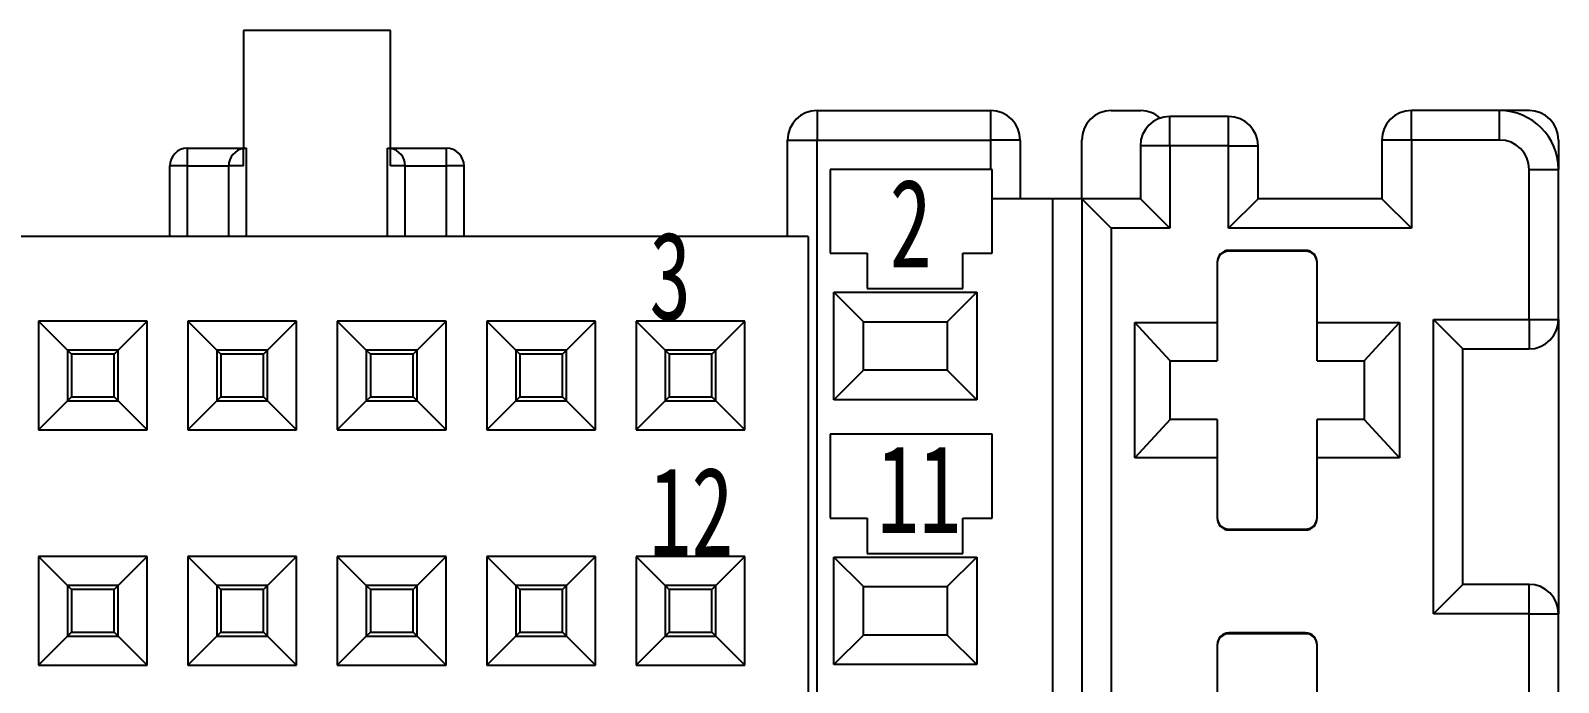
# Model space of a CAD drawing. Header units: inches. Extents: x 47316 to 59086, y 3141 to 11743.
# Drawn here: x 50694.24 to 50733.19, y 5830 to 5846.62 of the extents above; entities that cross this region are included whole.
import ezdxf

# ---------------------------------------------------------------- set-up
doc = ezdxf.new("R2010")
doc.units = ezdxf.units.IN
doc.header["$MEASUREMENT"] = 0
doc.layers.add('_BLACK_HOLE', color=7, linetype='Continuous')
doc.styles.get("Standard").update_dxf_attribs({"font": ''})
doc.styles.get('Standard').set_extended_font_data('SimSun')

msp = doc.modelspace()

# ---------------------------------------------------------------- linework, layer by layer
at = {"layer": '_BLACK_HOLE', "color": 0, "lineweight": -3, "ltscale": 0.0625}
msp.add_line((50703.412, 5846.619), (50699.662, 5846.619), dxfattribs=at)
at = {"layer": '_BLACK_HOLE', "color": 0, "lineweight": -3, "ltscale": 0.05}
for p, q in [((50699.662, 5846.619), (50699.662, 5843.619)), ((50703.412, 5843.619), (50703.412, 5846.619)), ((50732.437, 5828.754), (50732.437, 5831.754)), ((50733.187, 5828.754), (50733.187, 5831.754))]:
    msp.add_line(p, q, dxfattribs=at)
at = {"layer": '_BLACK_HOLE', "color": 0, "lineweight": -3, "ltscale": 0.0125}
for p, q in [((50714.287, 5844.579), (50714.287, 5843.829)), ((50718.712, 5844.579), (50718.712, 5843.829)), ((50721.787, 5844.579), (50722.537, 5844.579)), ((50723.278, 5843.679), (50723.278, 5844.429)), ((50724.778, 5843.679), (50724.778, 5844.429)), ((50729.437, 5843.829), (50729.437, 5844.579)), ((50731.687, 5843.829), (50731.687, 5844.579)), ((50713.537, 5843.829), (50714.287, 5843.829)), ((50718.712, 5843.829), (50718.712, 5843.079)), ((50719.462, 5843.829), (50718.712, 5843.829)), ((50723.278, 5843.679), (50722.528, 5843.679)), ((50724.778, 5843.679), (50725.528, 5843.679)), ((50729.437, 5843.829), (50728.687, 5843.829)), ((50718.749, 5842.329), (50718.749, 5843.079)), ((50732.437, 5843.079), (50733.187, 5843.079)), ((50721.037, 5842.329), (50720.287, 5842.329)), ((50717.999, 5840.941), (50718.749, 5840.941)), ((50732.437, 5839.254), (50733.187, 5839.254)), ((50732.437, 5839.254), (50732.437, 5838.504)), ((50717.999, 5834.19), (50718.749, 5834.19)), ((50732.437, 5831.754), (50732.437, 5832.504)), ((50732.437, 5831.754), (50733.187, 5831.754))]:
    msp.add_line(p, q, dxfattribs=at)
at = {"layer": '_BLACK_HOLE', "color": 0, "lineweight": -3, "ltscale": 0.07375}
for p, q in [((50714.287, 5844.579), (50718.712, 5844.579)), ((50714.287, 5843.829), (50718.712, 5843.829))]:
    msp.add_line(p, q, dxfattribs=at)
at = {"layer": '_BLACK_HOLE', "color": 0, "lineweight": -3, "ltscale": 0.025}
for p, q in [((50724.778, 5844.429), (50723.278, 5844.429)), ((50719.462, 5843.829), (50719.462, 5842.329)), ((50721.037, 5842.329), (50721.037, 5843.829)), ((50724.778, 5843.679), (50723.278, 5843.679)), ((50728.687, 5843.829), (50728.687, 5842.329)), ((50723.287, 5836.704), (50723.287, 5838.204)), ((50728.237, 5838.204), (50728.237, 5836.704))]:
    msp.add_line(p, q, dxfattribs=at)
at = {"layer": '_BLACK_HOLE', "color": 0, "lineweight": -3, "ltscale": 0.0375}
for p, q in [((50731.687, 5844.579), (50729.437, 5844.579)), ((50699.737, 5841.369), (50699.737, 5843.619)), ((50703.337, 5841.369), (50703.337, 5843.619)), ((50731.687, 5843.829), (50729.437, 5843.829)), ((50729.437, 5843.829), (50729.437, 5841.579))]:
    msp.add_line(p, q, dxfattribs=at)
at = {"layer": '_BLACK_HOLE', "color": 0, "lineweight": -3, "ltscale": 0.012498}
msp.add_line((50732.437, 5844.579), (50731.687, 5844.579), dxfattribs=at)
at = {"layer": '_BLACK_HOLE', "color": 0, "lineweight": -3, "ltscale": 0.02375}
for p, q in [((50698.237, 5843.619), (50699.662, 5843.619)), ((50703.412, 5843.619), (50704.837, 5843.619))]:
    msp.add_line(p, q, dxfattribs=at)
at = {"layer": '_BLACK_HOLE', "color": 0, "lineweight": -3, "ltscale": 0.0075}
for p, q in [((50698.237, 5843.169), (50698.237, 5843.619)), ((50699.662, 5843.169), (50699.662, 5843.619)), ((50703.412, 5843.169), (50703.412, 5843.619)), ((50704.837, 5843.169), (50704.837, 5843.619)), ((50698.237, 5843.169), (50697.787, 5843.169)), ((50705.287, 5843.169), (50704.837, 5843.169))]:
    msp.add_line(p, q, dxfattribs=at)
at = {"layer": '_BLACK_HOLE', "color": 0, "lineweight": -3, "ltscale": 0.00125}
for p, q in [((50699.662, 5843.619), (50699.737, 5843.619)), ((50703.337, 5843.619), (50703.412, 5843.619))]:
    msp.add_line(p, q, dxfattribs=at)
at = {"layer": '_BLACK_HOLE', "color": 0, "lineweight": -3, "ltscale": 0.041}
msp.add_line((50713.537, 5841.369), (50713.537, 5843.829), dxfattribs=at)
at = {"layer": '_BLACK_HOLE', "color": 0, "lineweight": -3}
for p, q in [((50714.287, 5807.979), (50714.287, 5843.829)), ((50720.287, 5842.329), (50720.287, 5807.979)), ((50721.037, 5842.329), (50721.037, 5805.579)), ((50721.788, 5841.579), (50721.788, 5805.579)), ((50714.062, 5841.369), (50714.062, 5807.979))]:
    msp.add_line(p, q, dxfattribs=at)
at = {"layer": '_BLACK_HOLE', "color": 0, "lineweight": -3, "ltscale": 0.022501}
for p, q in [((50722.528, 5843.679), (50722.528, 5842.329)), ((50725.528, 5842.329), (50725.528, 5843.679))]:
    msp.add_line(p, q, dxfattribs=at)
at = {"layer": '_BLACK_HOLE', "color": 0, "lineweight": -3, "ltscale": 0.035001}
for p, q in [((50723.278, 5843.679), (50723.278, 5841.579)), ((50724.778, 5841.579), (50724.778, 5843.679)), ((50727.037, 5839.179), (50729.137, 5839.179)), ((50729.137, 5835.729), (50727.037, 5835.729))]:
    msp.add_line(p, q, dxfattribs=at)
at = {"layer": '_BLACK_HOLE', "color": 0, "lineweight": -3, "ltscale": 0.012499}
msp.add_line((50733.187, 5843.829), (50733.187, 5843.079), dxfattribs=at)
at = {"layer": '_BLACK_HOLE', "color": 0, "lineweight": -3, "ltscale": 0.03}
for p, q in [((50697.787, 5841.369), (50697.787, 5843.169)), ((50698.237, 5841.369), (50698.237, 5843.169)), ((50699.287, 5841.369), (50699.287, 5843.169)), ((50703.787, 5841.369), (50703.787, 5843.169)), ((50704.837, 5841.369), (50704.837, 5843.169)), ((50705.287, 5841.369), (50705.287, 5843.169))]:
    msp.add_line(p, q, dxfattribs=at)
at = {"layer": '_BLACK_HOLE', "color": 0, "lineweight": -3, "ltscale": 0.0175}
for p, q in [((50698.237, 5843.169), (50699.287, 5843.169)), ((50703.787, 5843.169), (50704.837, 5843.169))]:
    msp.add_line(p, q, dxfattribs=at)
at = {"layer": '_BLACK_HOLE', "color": 0, "lineweight": -3, "ltscale": 0.00625}
for p, q in [((50699.662, 5843.169), (50699.287, 5843.169)), ((50703.787, 5843.169), (50703.412, 5843.169))]:
    msp.add_line(p, q, dxfattribs=at)
at = {"layer": '_BLACK_HOLE', "color": 0, "lineweight": -3, "ltscale": 0.035625}
for p, q in [((50714.624, 5843.079), (50714.624, 5840.941)), ((50718.749, 5834.19), (50718.749, 5836.328))]:
    msp.add_line(p, q, dxfattribs=at)
at = {"layer": '_BLACK_HOLE', "color": 0, "lineweight": -3, "ltscale": 0.068126}
msp.add_line((50718.712, 5843.079), (50714.624, 5843.079), dxfattribs=at)
at = {"layer": '_BLACK_HOLE', "color": 0, "lineweight": -3, "ltscale": 0.000624084}
msp.add_line((50718.749, 5843.079), (50718.712, 5843.079), dxfattribs=at)
at = {"layer": '_BLACK_HOLE', "color": 0, "lineweight": -3, "ltscale": 0.06375}
for p, q in [((50732.437, 5839.254), (50732.437, 5843.079)), ((50733.187, 5839.254), (50733.187, 5843.079))]:
    msp.add_line(p, q, dxfattribs=at)
at = {"layer": '_BLACK_HOLE', "color": 0, "lineweight": -3, "ltscale": 0.025626}
msp.add_line((50720.287, 5842.329), (50718.749, 5842.329), dxfattribs=at)
at = {"layer": '_BLACK_HOLE', "color": 0, "lineweight": -3, "ltscale": 0.023125}
msp.add_line((50718.749, 5840.941), (50718.749, 5842.329), dxfattribs=at)
at = {"layer": '_BLACK_HOLE', "color": 0, "lineweight": -3, "ltscale": 2.44141e-05}
msp.add_line((50721.037, 5842.329), (50721.038, 5842.329), dxfattribs=at)
at = {"layer": '_BLACK_HOLE', "color": 0, "lineweight": -3, "ltscale": 0.024826}
for p, q in [((50722.528, 5842.329), (50721.038, 5842.329)), ((50723.278, 5841.579), (50721.788, 5841.579))]:
    msp.add_line(p, q, dxfattribs=at)
at = {"layer": '_BLACK_HOLE', "color": 0, "lineweight": -3, "ltscale": 0.017678}
for p, q in [((50721.038, 5842.329), (50721.788, 5841.579)), ((50722.528, 5842.329), (50723.278, 5841.579)), ((50725.528, 5842.329), (50724.778, 5841.579)), ((50728.687, 5842.329), (50729.437, 5841.579)), ((50715.468, 5839.197), (50714.718, 5839.947)), ((50717.606, 5839.197), (50718.356, 5839.947)), ((50730.749, 5838.504), (50729.999, 5839.254)), ((50715.468, 5837.96), (50714.718, 5837.21)), ((50717.606, 5837.96), (50718.356, 5837.21)), ((50715.468, 5832.447), (50714.718, 5833.197)), ((50717.606, 5832.447), (50718.356, 5833.197)), ((50730.749, 5832.504), (50729.999, 5831.754)), ((50715.468, 5831.21), (50714.718, 5830.46)), ((50717.606, 5831.21), (50718.356, 5830.46))]:
    msp.add_line(p, q, dxfattribs=at)
at = {"layer": '_BLACK_HOLE', "color": 0, "lineweight": -3, "ltscale": 0.052649}
msp.add_line((50728.687, 5842.329), (50725.528, 5842.329), dxfattribs=at)
at = {"layer": '_BLACK_HOLE', "color": 0, "lineweight": -3, "ltscale": 0.077649}
msp.add_line((50729.437, 5841.579), (50724.778, 5841.579), dxfattribs=at)
at = {"layer": '_BLACK_HOLE', "color": 0, "lineweight": -3, "ltscale": 0.36875}
msp.add_line((50714.062, 5841.369), (50691.937, 5841.369), dxfattribs=at)
at = {"layer": '_BLACK_HOLE', "color": 0, "lineweight": -3, "ltscale": 0.015625}
for p, q in [((50714.624, 5840.941), (50715.562, 5840.941)), ((50714.624, 5834.191), (50715.562, 5834.191))]:
    msp.add_line(p, q, dxfattribs=at)
at = {"layer": '_BLACK_HOLE', "color": 0, "lineweight": -3, "ltscale": 0.015}
for p, q in [((50715.562, 5840.941), (50715.562, 5840.041)), ((50717.999, 5840.041), (50717.999, 5840.941)), ((50715.562, 5834.191), (50715.562, 5833.291))]:
    msp.add_line(p, q, dxfattribs=at)
at = {"layer": '_BLACK_HOLE', "color": 0, "lineweight": -3, "ltscale": 0.0325}
for p, q in [((50726.737, 5841.016), (50724.787, 5841.016)), ((50726.737, 5840.996), (50724.787, 5840.996)), ((50724.787, 5833.911), (50726.737, 5833.911)), ((50724.787, 5833.891), (50726.737, 5833.891)), ((50726.737, 5831.266), (50724.787, 5831.266)), ((50726.737, 5831.246), (50724.787, 5831.246))]:
    msp.add_line(p, q, dxfattribs=at)
at = {"layer": '_BLACK_HOLE', "color": 0, "lineweight": -3, "ltscale": 0.000331116}
for p, q in [((50724.787, 5841.016), (50724.787, 5840.996)), ((50726.737, 5841.016), (50726.737, 5840.996)), ((50724.787, 5831.266), (50724.787, 5831.246)), ((50726.737, 5831.266), (50726.737, 5831.246))]:
    msp.add_line(p, q, dxfattribs=at)
at = {"layer": '_BLACK_HOLE', "color": 0, "lineweight": -3, "ltscale": 0.025624}
for p, q in [((50724.487, 5840.716), (50724.487, 5839.179)), ((50727.037, 5839.179), (50727.037, 5840.716)), ((50724.487, 5835.729), (50724.487, 5834.191)), ((50727.037, 5834.191), (50727.037, 5835.729)), ((50724.487, 5830.966), (50724.487, 5829.429)), ((50727.037, 5829.429), (50727.037, 5830.966))]:
    msp.add_line(p, q, dxfattribs=at)
at = {"layer": '_BLACK_HOLE', "color": 0, "lineweight": -3, "ltscale": 0.040625}
for p, q in [((50715.562, 5840.041), (50717.999, 5840.041)), ((50729.999, 5839.254), (50732.437, 5839.254)), ((50715.562, 5833.291), (50717.999, 5833.291)), ((50732.437, 5831.754), (50729.999, 5831.754))]:
    msp.add_line(p, q, dxfattribs=at)
at = {"layer": '_BLACK_HOLE', "color": 0, "lineweight": -3, "ltscale": 0.045625}
for p, q in [((50714.718, 5837.21), (50714.718, 5839.947)), ((50718.356, 5839.947), (50718.356, 5837.21)), ((50714.718, 5830.46), (50714.718, 5833.197)), ((50718.356, 5833.197), (50718.356, 5830.46))]:
    msp.add_line(p, q, dxfattribs=at)
at = {"layer": '_BLACK_HOLE', "color": 0, "lineweight": -3, "ltscale": 0.060626}
for p, q in [((50714.718, 5839.947), (50718.356, 5839.947)), ((50718.356, 5837.21), (50714.718, 5837.21)), ((50714.718, 5833.197), (50718.356, 5833.197)), ((50718.356, 5830.46), (50714.718, 5830.46))]:
    msp.add_line(p, q, dxfattribs=at)
at = {"layer": '_BLACK_HOLE', "color": 0, "lineweight": -3, "ltscale": 0.046249}
for p, q in [((50697.209, 5839.216), (50694.434, 5839.216)), ((50708.639, 5839.216), (50705.864, 5839.216)), ((50694.434, 5836.441), (50697.209, 5836.441)), ((50705.864, 5836.441), (50708.639, 5836.441)), ((50697.209, 5833.216), (50694.434, 5833.216)), ((50708.639, 5833.216), (50705.864, 5833.216)), ((50694.434, 5830.441), (50697.209, 5830.441)), ((50705.864, 5830.441), (50708.639, 5830.441))]:
    msp.add_line(p, q, dxfattribs=at)
at = {"layer": '_BLACK_HOLE', "color": 0, "lineweight": -3, "ltscale": 0.04625}
for p, q in [((50694.434, 5839.216), (50694.434, 5836.441)), ((50697.209, 5836.441), (50697.209, 5839.216)), ((50698.244, 5839.216), (50698.244, 5836.441)), ((50701.019, 5836.441), (50701.019, 5839.216)), ((50702.054, 5839.216), (50702.054, 5836.441)), ((50704.829, 5836.441), (50704.829, 5839.216)), ((50705.864, 5839.216), (50705.864, 5836.441)), ((50708.639, 5836.441), (50708.639, 5839.216)), ((50709.674, 5839.216), (50709.674, 5836.441)), ((50712.449, 5836.441), (50712.449, 5839.216)), ((50694.434, 5833.216), (50694.434, 5830.441)), ((50697.209, 5830.441), (50697.209, 5833.216)), ((50698.244, 5833.216), (50698.244, 5830.441)), ((50701.019, 5830.441), (50701.019, 5833.216)), ((50702.054, 5833.216), (50702.054, 5830.441)), ((50704.829, 5830.441), (50704.829, 5833.216)), ((50705.864, 5833.216), (50705.864, 5830.441)), ((50708.639, 5830.441), (50708.639, 5833.216)), ((50709.674, 5833.216), (50709.674, 5830.441)), ((50712.449, 5830.441), (50712.449, 5833.216))]:
    msp.add_line(p, q, dxfattribs=at)
at = {"layer": '_BLACK_HOLE', "color": 0, "lineweight": -3, "ltscale": 0.017424}
for p, q in [((50694.434, 5839.216), (50695.174, 5838.477)), ((50697.209, 5839.216), (50696.47, 5838.477)), ((50698.244, 5839.216), (50698.984, 5838.477)), ((50704.829, 5839.216), (50704.09, 5838.477)), ((50705.864, 5839.216), (50706.604, 5838.477)), ((50708.639, 5839.216), (50707.9, 5838.477)), ((50709.674, 5839.216), (50710.414, 5838.477)), ((50694.434, 5836.441), (50695.174, 5837.18)), ((50697.209, 5836.441), (50696.47, 5837.18)), ((50698.244, 5836.441), (50698.984, 5837.18)), ((50704.829, 5836.441), (50704.09, 5837.18)), ((50705.864, 5836.441), (50706.604, 5837.18)), ((50708.639, 5836.441), (50707.9, 5837.18)), ((50709.674, 5836.441), (50710.414, 5837.18)), ((50694.434, 5833.216), (50695.174, 5832.477)), ((50697.209, 5833.216), (50696.47, 5832.477)), ((50698.244, 5833.216), (50698.984, 5832.477)), ((50704.829, 5833.216), (50704.09, 5832.477)), ((50705.864, 5833.216), (50706.604, 5832.477)), ((50708.639, 5833.216), (50707.9, 5832.477)), ((50709.674, 5833.216), (50710.414, 5832.477)), ((50694.434, 5830.441), (50695.174, 5831.18)), ((50697.209, 5830.441), (50696.47, 5831.18)), ((50698.244, 5830.441), (50698.984, 5831.18)), ((50704.829, 5830.441), (50704.09, 5831.18)), ((50705.864, 5830.441), (50706.604, 5831.18)), ((50708.639, 5830.441), (50707.9, 5831.18)), ((50709.674, 5830.441), (50710.414, 5831.18))]:
    msp.add_line(p, q, dxfattribs=at)
at = {"layer": '_BLACK_HOLE', "color": 0, "lineweight": -3, "ltscale": 0.046251}
for p, q in [((50701.019, 5839.216), (50698.244, 5839.216)), ((50704.829, 5839.216), (50702.054, 5839.216)), ((50712.449, 5839.216), (50709.674, 5839.216)), ((50698.244, 5836.441), (50701.019, 5836.441)), ((50702.054, 5836.441), (50704.829, 5836.441)), ((50709.674, 5836.441), (50712.449, 5836.441)), ((50701.019, 5833.216), (50698.244, 5833.216)), ((50704.829, 5833.216), (50702.054, 5833.216)), ((50712.449, 5833.216), (50709.674, 5833.216)), ((50698.244, 5830.441), (50701.019, 5830.441)), ((50702.054, 5830.441), (50704.829, 5830.441)), ((50709.674, 5830.441), (50712.449, 5830.441))]:
    msp.add_line(p, q, dxfattribs=at)
at = {"layer": '_BLACK_HOLE', "color": 0, "lineweight": -3, "ltscale": 0.017425}
for p, q in [((50701.019, 5839.216), (50700.28, 5838.477)), ((50702.054, 5839.216), (50702.794, 5838.477)), ((50712.449, 5839.216), (50711.71, 5838.477)), ((50701.019, 5836.441), (50700.28, 5837.18)), ((50702.054, 5836.441), (50702.794, 5837.18)), ((50712.449, 5836.441), (50711.71, 5837.18)), ((50701.019, 5833.216), (50700.28, 5832.477)), ((50702.054, 5833.216), (50702.794, 5832.477)), ((50712.449, 5833.216), (50711.71, 5832.477)), ((50701.019, 5830.441), (50700.28, 5831.18)), ((50702.054, 5830.441), (50702.794, 5831.18)), ((50712.449, 5830.441), (50711.71, 5831.18))]:
    msp.add_line(p, q, dxfattribs=at)
at = {"layer": '_BLACK_HOLE', "color": 0, "lineweight": -3, "ltscale": 0.020625}
for p, q in [((50715.468, 5837.96), (50715.468, 5839.197)), ((50717.606, 5839.197), (50717.606, 5837.96)), ((50715.468, 5831.21), (50715.468, 5832.447)), ((50717.606, 5832.447), (50717.606, 5831.21))]:
    msp.add_line(p, q, dxfattribs=at)
at = {"layer": '_BLACK_HOLE', "color": 0, "lineweight": -3, "ltscale": 0.035626}
for p, q in [((50715.468, 5839.197), (50717.606, 5839.197)), ((50717.606, 5837.96), (50715.468, 5837.96)), ((50715.468, 5832.447), (50717.606, 5832.447)), ((50717.606, 5831.21), (50715.468, 5831.21))]:
    msp.add_line(p, q, dxfattribs=at)
at = {"layer": '_BLACK_HOLE', "color": 0, "lineweight": -3, "ltscale": 0.0575}
for p, q in [((50722.387, 5835.729), (50722.387, 5839.179)), ((50729.137, 5839.179), (50729.137, 5835.729))]:
    msp.add_line(p, q, dxfattribs=at)
at = {"layer": '_BLACK_HOLE', "color": 0, "lineweight": -3, "ltscale": 0.034999}
for p, q in [((50722.387, 5839.179), (50724.487, 5839.179)), ((50724.487, 5835.729), (50722.387, 5835.729))]:
    msp.add_line(p, q, dxfattribs=at)
at = {"layer": '_BLACK_HOLE', "color": 0, "lineweight": -3, "ltscale": 0.022115}
for p, q in [((50723.287, 5838.204), (50722.387, 5839.179)), ((50728.237, 5836.704), (50729.137, 5835.729))]:
    msp.add_line(p, q, dxfattribs=at)
at = {"layer": '_BLACK_HOLE', "color": 0, "lineweight": -3, "ltscale": 0.016251}
for p, q in [((50724.487, 5839.179), (50724.487, 5838.204)), ((50727.037, 5838.204), (50727.037, 5839.179))]:
    msp.add_line(p, q, dxfattribs=at)
at = {"layer": '_BLACK_HOLE', "color": 0, "lineweight": -3, "ltscale": 0.022116}
msp.add_line((50728.237, 5838.204), (50729.137, 5839.179), dxfattribs=at)
at = {"layer": '_BLACK_HOLE', "color": 0, "lineweight": -3, "ltscale": 0.125}
for p, q in [((50729.999, 5831.754), (50729.999, 5839.254)), ((50733.187, 5839.254), (50733.187, 5831.754))]:
    msp.add_line(p, q, dxfattribs=at)
at = {"layer": '_BLACK_HOLE', "color": 0, "lineweight": -3, "ltscale": 0.021609}
for p, q in [((50696.47, 5838.477), (50695.174, 5838.477)), ((50695.174, 5838.477), (50695.174, 5837.18)), ((50696.47, 5837.18), (50696.47, 5838.477)), ((50700.28, 5838.477), (50698.984, 5838.477)), ((50698.984, 5838.477), (50698.984, 5837.18)), ((50700.28, 5837.18), (50700.28, 5838.477)), ((50704.09, 5838.477), (50702.794, 5838.477)), ((50702.794, 5838.477), (50702.794, 5837.18)), ((50704.09, 5837.18), (50704.09, 5838.477)), ((50707.9, 5838.477), (50706.604, 5838.477)), ((50706.604, 5838.477), (50706.604, 5837.18)), ((50707.9, 5837.18), (50707.9, 5838.477)), ((50711.71, 5838.477), (50710.414, 5838.477)), ((50710.414, 5838.477), (50710.414, 5837.18)), ((50711.71, 5837.18), (50711.71, 5838.477)), ((50695.174, 5837.18), (50696.47, 5837.18)), ((50698.984, 5837.18), (50700.28, 5837.18)), ((50702.794, 5837.18), (50704.09, 5837.18)), ((50706.604, 5837.18), (50707.9, 5837.18)), ((50710.414, 5837.18), (50711.71, 5837.18)), ((50696.47, 5832.477), (50695.174, 5832.477)), ((50695.174, 5832.477), (50695.174, 5831.18)), ((50696.47, 5831.18), (50696.47, 5832.477)), ((50700.28, 5832.477), (50698.984, 5832.477)), ((50698.984, 5832.477), (50698.984, 5831.18)), ((50700.28, 5831.18), (50700.28, 5832.477)), ((50704.09, 5832.477), (50702.794, 5832.477)), ((50702.794, 5832.477), (50702.794, 5831.18)), ((50704.09, 5831.18), (50704.09, 5832.477)), ((50707.9, 5832.477), (50706.604, 5832.477)), ((50706.604, 5832.477), (50706.604, 5831.18)), ((50707.9, 5831.18), (50707.9, 5832.477)), ((50711.71, 5832.477), (50710.414, 5832.477)), ((50710.414, 5832.477), (50710.414, 5831.18)), ((50711.71, 5831.18), (50711.71, 5832.477)), ((50695.174, 5831.18), (50696.47, 5831.18)), ((50698.984, 5831.18), (50700.28, 5831.18)), ((50702.794, 5831.18), (50704.09, 5831.18)), ((50706.604, 5831.18), (50707.9, 5831.18)), ((50710.414, 5831.18), (50711.71, 5831.18))]:
    msp.add_line(p, q, dxfattribs=at)
at = {"layer": '_BLACK_HOLE', "color": 0, "lineweight": -3, "ltscale": 0.002464}
for p, q in [((50695.174, 5838.477), (50695.278, 5838.372)), ((50696.47, 5838.477), (50696.366, 5838.372)), ((50698.984, 5838.477), (50699.088, 5838.372)), ((50704.09, 5838.477), (50703.986, 5838.372)), ((50706.604, 5838.477), (50706.708, 5838.372)), ((50707.9, 5838.477), (50707.796, 5838.372)), ((50710.414, 5838.477), (50710.518, 5838.372)), ((50695.174, 5837.18), (50695.278, 5837.285)), ((50696.47, 5837.18), (50696.366, 5837.285)), ((50698.984, 5837.18), (50699.088, 5837.285)), ((50704.09, 5837.18), (50703.986, 5837.285)), ((50706.604, 5837.18), (50706.708, 5837.285)), ((50707.9, 5837.18), (50707.796, 5837.285)), ((50710.414, 5837.18), (50710.518, 5837.285)), ((50695.174, 5832.477), (50695.278, 5832.372)), ((50696.47, 5832.477), (50696.366, 5832.372)), ((50698.984, 5832.477), (50699.088, 5832.372)), ((50704.09, 5832.477), (50703.986, 5832.372)), ((50706.604, 5832.477), (50706.708, 5832.372)), ((50707.9, 5832.477), (50707.796, 5832.372)), ((50710.414, 5832.477), (50710.518, 5832.372)), ((50695.174, 5831.18), (50695.278, 5831.285)), ((50696.47, 5831.18), (50696.366, 5831.285)), ((50698.984, 5831.18), (50699.088, 5831.285)), ((50704.09, 5831.18), (50703.986, 5831.285)), ((50706.604, 5831.18), (50706.708, 5831.285)), ((50707.9, 5831.18), (50707.796, 5831.285)), ((50710.414, 5831.18), (50710.518, 5831.285))]:
    msp.add_line(p, q, dxfattribs=at)
at = {"layer": '_BLACK_HOLE', "color": 0, "lineweight": -3, "ltscale": 0.002463}
for p, q in [((50700.28, 5838.477), (50700.176, 5838.372)), ((50702.794, 5838.477), (50702.898, 5838.372)), ((50711.71, 5838.477), (50711.606, 5838.372)), ((50700.28, 5837.18), (50700.176, 5837.285)), ((50702.794, 5837.18), (50702.898, 5837.285)), ((50711.71, 5837.18), (50711.606, 5837.285)), ((50700.28, 5832.477), (50700.176, 5832.372)), ((50702.794, 5832.477), (50702.898, 5832.372)), ((50711.71, 5832.477), (50711.606, 5832.372)), ((50700.28, 5831.18), (50700.176, 5831.285)), ((50702.794, 5831.18), (50702.898, 5831.285)), ((50711.71, 5831.18), (50711.606, 5831.285))]:
    msp.add_line(p, q, dxfattribs=at)
at = {"layer": '_BLACK_HOLE', "color": 0, "lineweight": -3, "ltscale": 0.1}
msp.add_line((50730.749, 5832.504), (50730.749, 5838.504), dxfattribs=at)
at = {"layer": '_BLACK_HOLE', "color": 0, "lineweight": -3, "ltscale": 0.028125}
for p, q in [((50730.749, 5838.504), (50732.437, 5838.504)), ((50732.437, 5832.504), (50730.749, 5832.504))]:
    msp.add_line(p, q, dxfattribs=at)
at = {"layer": '_BLACK_HOLE', "color": 0, "lineweight": -3, "ltscale": 0.018124}
for p, q in [((50696.366, 5838.372), (50695.278, 5838.372)), ((50707.796, 5838.372), (50706.708, 5838.372)), ((50695.278, 5837.285), (50696.366, 5837.285)), ((50706.708, 5837.285), (50707.796, 5837.285)), ((50696.366, 5832.372), (50695.278, 5832.372)), ((50707.796, 5832.372), (50706.708, 5832.372)), ((50695.278, 5831.285), (50696.366, 5831.285)), ((50706.708, 5831.285), (50707.796, 5831.285))]:
    msp.add_line(p, q, dxfattribs=at)
at = {"layer": '_BLACK_HOLE', "color": 0, "lineweight": -3, "ltscale": 0.018125}
for p, q in [((50695.278, 5838.372), (50695.278, 5837.285)), ((50696.366, 5837.285), (50696.366, 5838.372)), ((50699.088, 5838.372), (50699.088, 5837.285)), ((50700.176, 5837.285), (50700.176, 5838.372)), ((50702.898, 5838.372), (50702.898, 5837.285)), ((50703.986, 5837.285), (50703.986, 5838.372)), ((50706.708, 5838.372), (50706.708, 5837.285)), ((50707.796, 5837.285), (50707.796, 5838.372)), ((50710.518, 5838.372), (50710.518, 5837.285)), ((50711.606, 5837.285), (50711.606, 5838.372)), ((50695.278, 5832.372), (50695.278, 5831.285)), ((50696.366, 5831.285), (50696.366, 5832.372)), ((50699.088, 5832.372), (50699.088, 5831.285)), ((50700.176, 5831.285), (50700.176, 5832.372)), ((50702.898, 5832.372), (50702.898, 5831.285)), ((50703.986, 5831.285), (50703.986, 5832.372)), ((50706.708, 5832.372), (50706.708, 5831.285)), ((50707.796, 5831.285), (50707.796, 5832.372)), ((50710.518, 5832.372), (50710.518, 5831.285)), ((50711.606, 5831.285), (50711.606, 5832.372))]:
    msp.add_line(p, q, dxfattribs=at)
at = {"layer": '_BLACK_HOLE', "color": 0, "lineweight": -3, "ltscale": 0.018126}
for p, q in [((50700.176, 5838.372), (50699.088, 5838.372)), ((50703.986, 5838.372), (50702.898, 5838.372)), ((50711.606, 5838.372), (50710.518, 5838.372)), ((50699.088, 5837.285), (50700.176, 5837.285)), ((50702.898, 5837.285), (50703.986, 5837.285)), ((50710.518, 5837.285), (50711.606, 5837.285)), ((50700.176, 5832.372), (50699.088, 5832.372)), ((50703.986, 5832.372), (50702.898, 5832.372)), ((50711.606, 5832.372), (50710.518, 5832.372)), ((50699.088, 5831.285), (50700.176, 5831.285)), ((50702.898, 5831.285), (50703.986, 5831.285)), ((50710.518, 5831.285), (50711.606, 5831.285))]:
    msp.add_line(p, q, dxfattribs=at)
at = {"layer": '_BLACK_HOLE', "color": 0, "lineweight": -3, "ltscale": 0.02}
for p, q in [((50723.287, 5838.204), (50724.487, 5838.204)), ((50727.037, 5838.204), (50728.237, 5838.204)), ((50724.487, 5836.704), (50723.287, 5836.704)), ((50728.237, 5836.704), (50727.037, 5836.704))]:
    msp.add_line(p, q, dxfattribs=at)
at = {"layer": '_BLACK_HOLE', "color": 0, "lineweight": -3, "ltscale": 0.022114}
msp.add_line((50723.287, 5836.704), (50722.387, 5835.729), dxfattribs=at)
at = {"layer": '_BLACK_HOLE', "color": 0, "lineweight": -3, "ltscale": 0.01625}
for p, q in [((50724.487, 5836.704), (50724.487, 5835.729)), ((50727.037, 5835.729), (50727.037, 5836.704))]:
    msp.add_line(p, q, dxfattribs=at)
at = {"layer": '_BLACK_HOLE', "color": 0, "lineweight": -3, "ltscale": 0.035612}
msp.add_line((50714.624, 5836.328), (50714.624, 5834.191), dxfattribs=at)
at = {"layer": '_BLACK_HOLE', "color": 0, "lineweight": -3, "ltscale": 0.06875}
msp.add_line((50718.749, 5836.328), (50714.624, 5836.328), dxfattribs=at)
at = {"layer": '_BLACK_HOLE', "color": 0, "lineweight": -3, "ltscale": 0.014988}
msp.add_line((50717.999, 5833.291), (50717.999, 5834.19), dxfattribs=at)
at = {"layer": '_BLACK_HOLE', "color": 0, "lineweight": -3, "ltscale": 0.000331879}
for p, q in [((50724.787, 5833.891), (50724.787, 5833.911)), ((50726.737, 5833.891), (50726.737, 5833.911))]:
    msp.add_line(p, q, dxfattribs=at)
at = {"layer": '_BLACK_HOLE', "color": 0, "lineweight": -3}
for centre, radius, start, end in [((50714.287, 5843.829), 0.75, 90, 180), ((50718.712, 5843.829), 0.75, 0, 90), ((50721.787, 5843.829), 0.75, 90, 180), ((50723.278, 5843.679), 0.75, 90, 180), ((50722.537, 5843.829), 0.75, 48.2908, 90), ((50724.778, 5843.679), 0.75, 0, 90), ((50729.437, 5843.829), 0.75, 90, 180), ((50731.687, 5843.079), 1.5, 0, 90), ((50732.437, 5843.829), 0.75, 0, 90), ((50698.237, 5843.169), 0.45, 90, 180), ((50699.737, 5843.169), 0.45, 99.5941, 180), ((50703.337, 5843.169), 0.45, 0, 80.4059), ((50704.837, 5843.169), 0.45, 0, 90), ((50731.687, 5843.079), 0.75, 360, 90), ((50724.787, 5840.716), 0.3, 90.0262, 179.973), ((50724.787, 5840.696), 0.3, 90.0029, 180.0029), ((50726.737, 5840.716), 0.3, 0.0203, 89.9671), ((50726.737, 5840.696), 0.3, 0.027, 89.9738), ((50732.437, 5839.254), 0.75, 270, 0), ((50724.787, 5834.211), 0.3, 180.027, 269.9738), ((50724.787, 5834.191), 0.3, 180.0203, 269.9671), ((50726.737, 5834.211), 0.3, 270.0329, 359.9797), ((50726.737, 5834.191), 0.3, 270.0262, 359.973), ((50732.437, 5831.754), 0.75, 0, 90), ((50724.787, 5830.966), 0.3, 90.0262, 179.973), ((50724.787, 5830.946), 0.3, 90.0029, 180.0029), ((50726.737, 5830.966), 0.3, 0.0203, 89.9671), ((50726.737, 5830.946), 0.3, 0.027, 89.9738)]:
    msp.add_arc(centre, radius, start, end, dxfattribs=at)

# ---------------------------------------------------------------- texts
at = {"layer": '_BLACK_HOLE', "color": 0, "width": 0.7}
for s, p in [('2', (50716.136, 5840.587)), ('3', (50710.011, 5839.246)), ('11', (50715.816, 5833.814)), ('12', (50710.011, 5833.246))]:
    msp.add_text(s, height=2.25, dxfattribs=at).set_placement(p)

doc.saveas('drawing.dxf')
